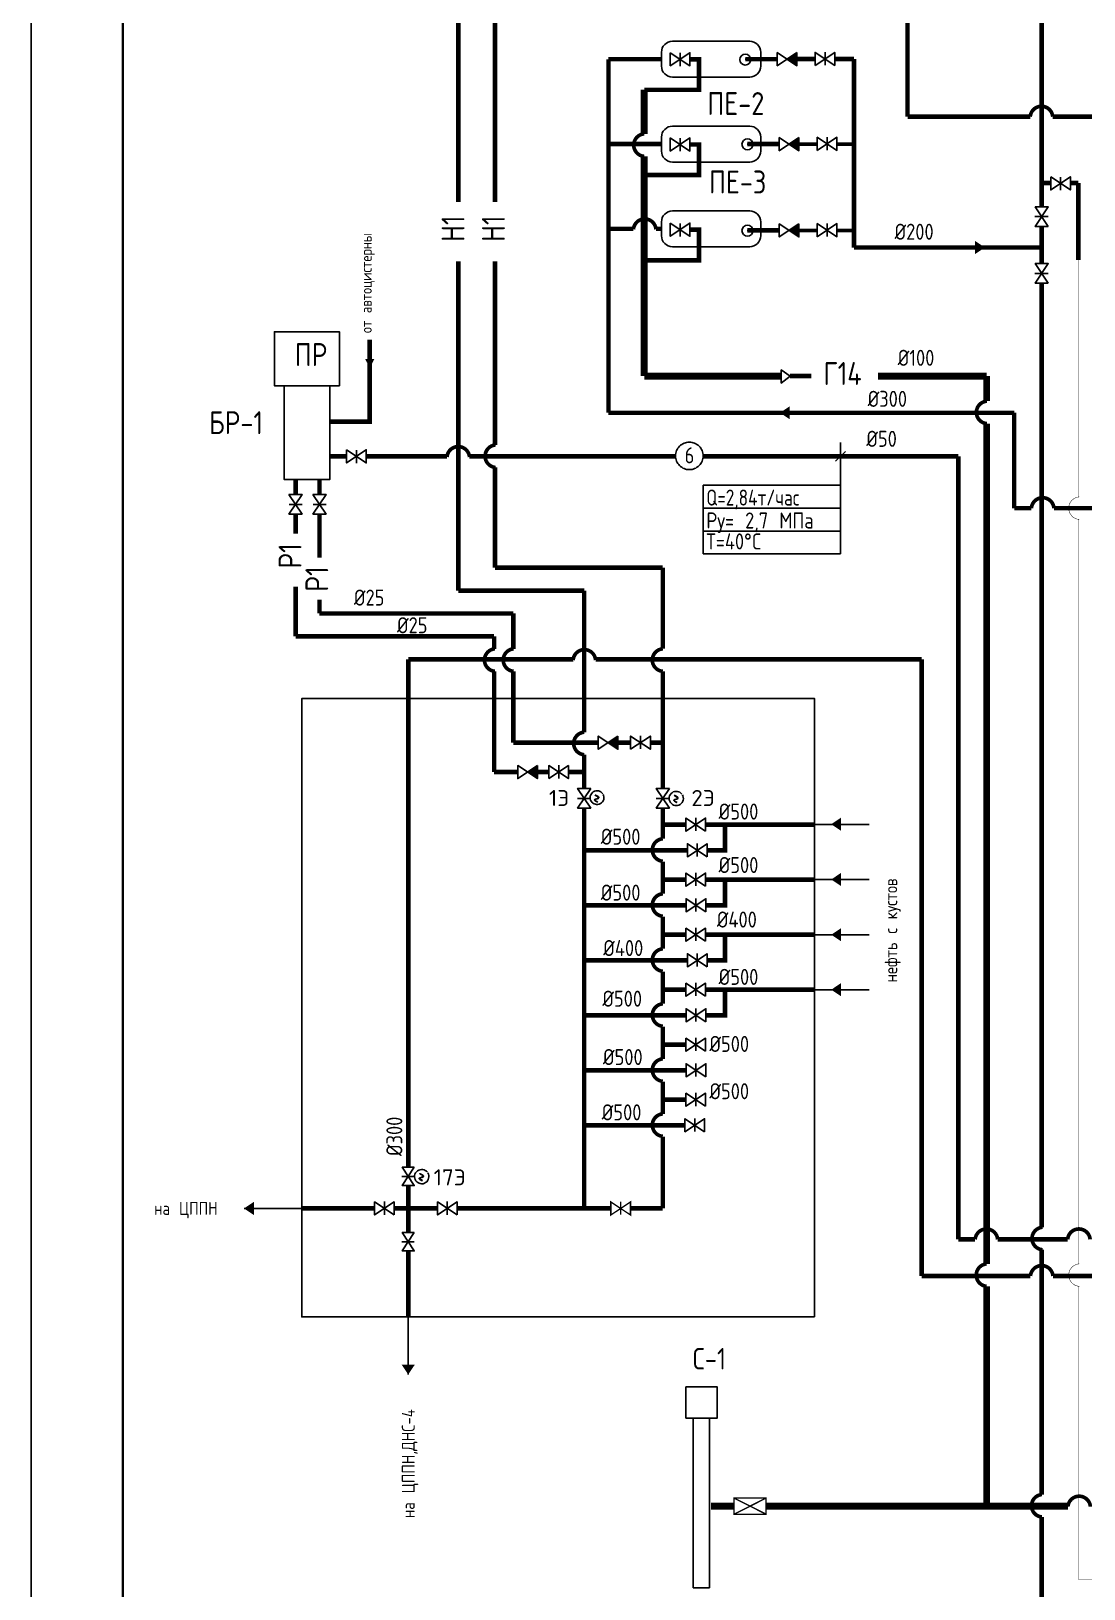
# Model space of a CAD drawing. Extents: x 0 to 118900, y 0 to 84100.
# Drawn here: x 0 to 22947, y 17182 to 51157 of the extents above; entities that cross this region are included whole.
import ezdxf
from ezdxf.enums import TextEntityAlignment as Align

# ---------------------------------------------------------------- set-up
doc = ezdxf.new("R2010")
doc.units = 0
doc.header["$LTSCALE"] = 1000
doc.linetypes.add('HIDDEN', pattern=[9.525, 6.35, -3.175])
doc.layers.get('0').update_dxf_attribs({"linetype": 'CONTINUOUS'})
for name, color, linetype in [('LAYER1', 7, 'CONTINUOUS'), ('LAYER2', 7, 'CONTINUOUS'), ('TITLEBLK', 7, 'CONTINUOUS'), ('ВОДА', 135, 'CONTINUOUS'), ('НЕФТЬ', 14, 'CONTINUOUS')]:
    doc.layers.add(name, color=color, linetype=linetype)
doc.styles.add('MONOTXT_', font='txt.shx', dxfattribs={"width": 0.8})
doc.styles.get("Standard").update_dxf_attribs({"font": 'txt.shx', "width": 0.75})
doc.styles.add('TITLE', font='txt.shx', dxfattribs={"width": 0.8})

# ---------------------------------------------------------------- blocks, each defined once
blk = doc.blocks.new('AMW_TITLE')
blk.add_lwpolyline([(0, 0), (1189, 0), (1189, 841), (0, 841)], close=True)
at = {"const_width": 0.5}
blk.add_lwpolyline([(20, 5), (1184, 5), (1184, 836), (20, 836)], close=True, dxfattribs=at)
at = {"style": 'TITLE', "oblique": 15, "width": 0.8}
for tag, p in [('FILENAME', (1125.09, 65)), ('FILEDATE', (1160.38, 65)), ('ID', (1125.09, 61)), ('EDITDATE', (1160.38, 61))]:
    blk.add_attdef(tag, text='', height=2, dxfattribs=at).set_placement(p, align=Align.BOTTOM_LEFT)
blk.add_attdef('EDITTIME', text='', height=2, dxfattribs=at).set_placement((1182, 61), align=Align.BOTTOM_RIGHT)
at = {"style": 'TITLE'}
for tag, height, width, p in [('SHIFR', 5, 0.6, (1124, 55)), ('NAMEPROJ_1', 3, 0.65, (1124, 47.5)), ('NAMEPROJ_2', 3, 0.65, (1124, 42.5)), ('NAMEPROJ_3', 3, 0.65, (1124, 37.5)), ('NAMEOBJ_1', 3, 0.65, (1099, 32.5)), ('NAMEOBJ_2', 3, 0.65, (1099, 27.5)), ('NAMEOBJ_3', 3, 0.65, (1099, 22.5)), ('STAD', 3, 0.8, (1141.5, 25)), ('SHEET', 3, 0.8, (1156.5, 25)), ('SHEETS', 3, 0.8, (1174, 25)), ('NAMSHEET_1', 3, 0.65, (1099, 17.5)), ('NAMSHEET_2', 3, 0.65, (1099, 12.5)), ('NAMSHEET_3', 3, 0.65, (1099, 7.5))]:
    blk.add_attdef(tag, text='', height=height, dxfattribs=dict(at, width=width)).set_placement(p, align=Align.MIDDLE)
for tag, width, p in [('AUTHOR', 0.5, (1020, 30)), ('SPEC1', 0.75, (1000, 25)), ('RAZRAB1', 0.5, (1020, 25)), ('SPEC2', 0.75, (1000, 20)), ('RAZRAB2', 0.5, (1020, 20)), ('SPEC3', 0.75, (1000, 15)), ('RAZRAB3', 0.5, (1020, 15)), ('SPEC4', 0.75, (1000, 10)), ('RAZRAB4', 0.5, (1020, 10)), ('SPEC5', 0.75, (1000, 5)), ('RAZRAB5', 0.5, (1020, 5))]:
    blk.add_attdef(tag, text='', height=3, dxfattribs=dict(at, width=width)).set_placement(p, align=Align.BOTTOM_LEFT)
at = {"style": 'TITLE', "oblique": 15, "width": 0.8}
blk.add_attdef('FORMAT', (1150.67, 1.23), '', height=3, dxfattribs=at)

msp = doc.modelspace()

# ---------------------------------------------------------------- linework, layer by layer
for p, q in [((17642, 41254), (17642, 42184)), ((17537, 41776), (17749, 41988)), ((14647, 41254), (15508, 41254)), ((14647, 40962), (14647, 41254)), ((15508, 41254), (17642, 41254)), ((17642, 41254), (17642, 39754)), ((14647, 40962), (14647, 39754)), ((14647, 40754), (15508, 40754)), ((15508, 40754), (17642, 40754)), ((14647, 40254), (15508, 40254)), ((15508, 40254), (17642, 40254)), ((14647, 39754), (15508, 39754)), ((15508, 39754), (17642, 39754))]:
    msp.add_line(p, q)
at = {"color": 40, "linetype": 'HIDDEN', "ltscale": 0.05, "const_width": 100}
msp.add_lwpolyline([(19103, 54703), (19103, 49290)], dxfattribs=at)
for points in [[(15663, 50154), (13980, 50154, -0.414214), (13740, 50394), (13740, 50698, -0.414214), (13980, 50938), (15663, 50938, -0.414214), (15903, 50698), (15903, 50394, -0.414214)], [(15663, 48301), (13980, 48301, -0.414214), (13740, 48541), (13740, 48845, -0.414214), (13980, 49085), (15663, 49085, -0.414214), (15903, 48845), (15903, 48541, -0.414214)], [(15663, 46454), (13980, 46454, -0.414214), (13740, 46694), (13740, 46998, -0.414214), (13980, 47238), (15663, 47238, -0.414214), (15903, 46998), (15903, 46694, -0.414214)]]:
    msp.add_lwpolyline(points, format="xyb", close=True)
for points in [[(13931, 50687), (14360, 50402), (14360, 50687), (13931, 50402), (13931, 50687)], [(14148, 50396), (14148, 50681)], [(16692, 50689), (16263, 50404), (16263, 50689), (16692, 50404), (16692, 50689)], [(17089, 50410), (17518, 50695), (17518, 50410), (17089, 50695), (17089, 50410)], [(17305, 50701), (17305, 50416)], [(15566, 50546), (16263, 50546)], [(13931, 48828), (14360, 48543), (14360, 48828), (13931, 48543), (13931, 48828)], [(14148, 48537), (14148, 48823)], [(15611, 48693), (16263, 48693)], [(16737, 48835), (16308, 48550), (16308, 48835), (16737, 48550), (16737, 48835)], [(17134, 48557), (17563, 48842), (17563, 48557), (17134, 48842), (17134, 48557)], [(17350, 48847), (17350, 48562)], [(22224, 47981), (22653, 47695), (22653, 47981), (22224, 47695), (22224, 47981)], [(22440, 47690), (22440, 47975)], [(22172, 46895), (21887, 47325), (22172, 47325), (21887, 46895), (22172, 46895)], [(13931, 46969), (14360, 46684), (14360, 46969), (13931, 46684), (13931, 46969)], [(14148, 46679), (14148, 46964)], [(16737, 46953), (16308, 46668), (16308, 46953), (16737, 46668), (16737, 46953)], [(17134, 46674), (17563, 46960), (17563, 46674), (17134, 46960), (17134, 46674)], [(17350, 46965), (17350, 46680)], [(21882, 47112), (22167, 47112)], [(15611, 46810), (16263, 46810)], [(21882, 45873), (22167, 45873)], [(22172, 45657), (21887, 46086), (22172, 46086), (21887, 45657), (22172, 45657)], [(6877, 42026), (7306, 41741), (7306, 42026), (6877, 41741), (6877, 42026)], [(7102, 41876), (7080, 41876)], [(7093, 41736), (7093, 42021)], [(5620, 41051), (5905, 40622), (5620, 40622), (5905, 41051), (5620, 41051)], [(5911, 40835), (5626, 40835)], [(6142, 41051), (6427, 40622), (6142, 40622), (6427, 41051), (6142, 41051)], [(6432, 40835), (6147, 40835)], [(17079, 36601), (17079, 36601), (5897, 36601), (5897, 23112), (17079, 23112)], [(12792, 35780), (12363, 35495), (12363, 35780), (12792, 35495), (12792, 35780)], [(13068, 35495), (13498, 35780), (13498, 35495), (13068, 35780), (13068, 35495)], [(13285, 35785), (13285, 35500)], [(11035, 35140), (10606, 34855), (10606, 35140), (11035, 34855), (11035, 35140)], [(11283, 34855), (11712, 35140), (11712, 34855), (11283, 35140), (11283, 34855)], [(11499, 35145), (11499, 34860)], [(11907, 34422), (12192, 34422)], [(12197, 34639), (11912, 34210), (12197, 34210), (11912, 34639), (12197, 34639)], [(13621, 34422), (13906, 34422)], [(13912, 34639), (13627, 34210), (13912, 34210), (13627, 34639), (13912, 34639)], [(14702, 33707), (14273, 33992), (14273, 33707), (14702, 33992), (14702, 33707)], [(14486, 33998), (14486, 33713)], [(14734, 33150), (14305, 33435), (14305, 33150), (14734, 33435), (14734, 33150)], [(14518, 33440), (14518, 33155)], [(14702, 32507), (14273, 32792), (14273, 32507), (14702, 32792), (14702, 32507)], [(14486, 32798), (14486, 32513)], [(14707, 31950), (14278, 32235), (14278, 31950), (14707, 32235), (14707, 31950)], [(14491, 32240), (14491, 31955)], [(14486, 31598), (14486, 31313)], [(14702, 31307), (14273, 31592), (14273, 31307), (14702, 31592), (14702, 31307)], [(14734, 30750), (14305, 31035), (14305, 30750), (14734, 31035), (14734, 30750)], [(14518, 31040), (14518, 30755)], [(14702, 30107), (14273, 30392), (14273, 30107), (14702, 30392), (14702, 30107)], [(14486, 30398), (14486, 30113)], [(14707, 29550), (14278, 29835), (14278, 29550), (14707, 29835), (14707, 29550)], [(14491, 29840), (14491, 29555)], [(14702, 28907), (14273, 29192), (14273, 28907), (14702, 29192), (14702, 28907)], [(14486, 29198), (14486, 28913)], [(14707, 28350), (14278, 28635), (14278, 28350), (14707, 28635), (14707, 28350)], [(14491, 28640), (14491, 28355)], [(14702, 27707), (14273, 27992), (14273, 27707), (14702, 27992), (14702, 27707)], [(14486, 27998), (14486, 27713)], [(14680, 27150), (14251, 27435), (14251, 27150), (14680, 27435), (14680, 27150)], [(14464, 27440), (14464, 27155)], [(8083, 26177), (8346, 26177)], [(8351, 26377), (8088, 25976), (8351, 25976), (8088, 26377), (8351, 26377)], [(7915, 25336), (7486, 25621), (7486, 25336), (7915, 25621), (7915, 25336)], [(7699, 25627), (7699, 25342)], [(9287, 25336), (8858, 25621), (8858, 25336), (9287, 25621), (9287, 25336)], [(9071, 25627), (9071, 25342)], [(5897, 25479), (4641, 25479)], [(8351, 24952), (8088, 24551), (8351, 24551), (8088, 24952), (8351, 24952)], [(8083, 24752), (8346, 24752)], [(8220, 21857), (8220, 23112)]]:
    msp.add_lwpolyline(points)
at = {"color": 14}
for points, const_width in [([(12585, 50546), (12585, 42833)], 100), ([(13740, 50546), (12585, 50546)], 100), ([(15566, 50546), (16263, 50546)], 100), ([(16692, 50548), (17089, 50548)], 100), ([(17518, 50548), (17934, 50548)], 100), ([(17934, 46438), (17934, 50548)], 100), ([(13740, 48693), (12585, 48693)], 100), ([(15611, 48693), (16308, 48693)], 100), ([(15611, 48693), (16308, 48693)], 80), ([(16737, 48694), (17134, 48694)], 80), ([(17563, 48694), (17979, 48694)], 80), ([(13130, 46846), (12585, 46846)], 100), ([(13740, 46846), (13619, 46846)], 100), ([(15611, 46810), (16308, 46810)], 80), ([(16737, 46812), (17134, 46812)], 80), ([(17563, 46812), (17979, 46812)], 80), ([(17934, 46438), (22029, 46438)], 100), ([(21429, 42833), (12585, 42833)], 100), ([(21429, 42833), (21429, 40752)], 100)]:
    msp.add_lwpolyline(points, dxfattribs=dict(at, const_width=const_width))
at = {"color": 40}
for points, const_width in [([(14360, 50544), (14557, 50544), (14557, 49878), (13364, 49878)], 100), ([(13364, 49878), (13364, 48917)], 150), ([(14360, 48685), (14557, 48685), (14557, 48019), (13364, 48019)], 100), ([(13364, 48426), (13364, 43633)], 150), ([(14360, 46826), (14557, 46826), (14557, 46160), (13364, 46160)], 100), ([(16352, 43633), (13364, 43633)], 150), ([(17006, 43633), (16538, 43633)], 100), ([(20829, 43633), (18460, 43633)], 150), ([(20829, 43633), (20829, 43087)], 150), ([(20829, 42597), (20829, 24270)], 150), ([(20829, 23780), (20829, 18986)], 150)]:
    msp.add_lwpolyline(points, dxfattribs=dict(at, const_width=const_width))
at = {"color": 7, "const_width": 100}
for points in [[(22029, 47844), (22224, 47844)], [(22653, 47844), (22829, 47844)], [(20210, 41884), (20210, 24807)], [(8220, 37456), (8220, 26377)], [(19410, 37456), (19410, 24007)], [(8220, 25976), (8220, 24952)], [(8220, 24551), (8220, 23112)]]:
    msp.add_lwpolyline(points, dxfattribs=at)
for points, const_width in [([(15611, 46810), (16308, 46810)], 100), ([(13065, 25336), (12636, 25621), (12636, 25336), (13065, 25621), (13065, 25336)], 30), ([(12849, 25627), (12849, 25342)], 30), ([(20210, 24807), (20578, 24807)], 100), ([(21068, 24807), (22594, 24807)], 100), ([(19410, 24007), (21784, 24007)], 100), ([(22274, 24007), (41153, 24007)], 100)]:
    msp.add_lwpolyline(points, dxfattribs=dict(const_width=const_width))
for points in [[(12459, 34524, 39.331252), (12467, 34511)], [(14186, 34516, 39.331252), (14195, 34503)], [(8636, 26267, 39.331252), (8645, 26254)]]:
    msp.add_lwpolyline(points, format="xyb")
at = {"color": 0, "const_width": 30}
for points in [[(16021, 19162), (16021, 18809), (15321, 18809), (15321, 19162), (16021, 19162)], [(16021, 19162), (15321, 18809)], [(15321, 19162), (16021, 18809)]]:
    msp.add_lwpolyline(points, dxfattribs=at)
for centre in [(15566, 50537), (15615, 48689), (15615, 46806)]:
    msp.add_ellipse(centre, major_axis=(0, 120), ratio=1)
for points, knots in [([(12349, 34340), (12311, 34361), (12251, 34393), (12308, 34407), (12328, 34413)], [0, 0, 0, 0, 0.950567, 1.50001, 1.50001, 1.50001, 1.50001]), ([(12353, 34340), (12315, 34361), (12256, 34393), (12312, 34407), (12332, 34413)], [0, 0, 0, 0, 0.950567, 1.50001, 1.50001, 1.50001, 1.50001]), ([(12353, 34342), (12316, 34362), (12256, 34394), (12313, 34408), (12333, 34414)], [0, 0, 0, 0, 0.950567, 1.50001, 1.50001, 1.50001, 1.50001]), ([(12355, 34343), (12318, 34363), (12258, 34395), (12315, 34410), (12334, 34415)], [0, 0, 0, 0, 0.950567, 1.50001, 1.50001, 1.50001, 1.50001]), ([(12334, 34415), (12348, 34419), (12393, 34436), (12336, 34471), (12292, 34493), (12293, 34494)], [1.558943, 1.558943, 1.558943, 1.558943, 1.9528, 2.998133, 3.030734, 3.030734, 3.030734, 3.030734]), ([(12337, 34414), (12351, 34418), (12396, 34434), (12339, 34470), (12295, 34492), (12296, 34493)], [1.558943, 1.558943, 1.558943, 1.558943, 1.9528, 2.998133, 3.030734, 3.030734, 3.030734, 3.030734]), ([(12338, 34415), (12352, 34420), (12398, 34436), (12341, 34472), (12296, 34494), (12297, 34494)], [1.558943, 1.558943, 1.558943, 1.558943, 1.9528, 2.998133, 3.030734, 3.030734, 3.030734, 3.030734]), ([(12339, 34416), (12353, 34420), (12398, 34437), (12341, 34473), (12297, 34494), (12297, 34495)], [1.558943, 1.558943, 1.558943, 1.558943, 1.9528, 2.998133, 3.030734, 3.030734, 3.030734, 3.030734]), ([(12341, 34417), (12355, 34421), (12400, 34438), (12343, 34474), (12299, 34495), (12299, 34496)], [1.558943, 1.558943, 1.558943, 1.558943, 1.9528, 2.998133, 3.030734, 3.030734, 3.030734, 3.030734]), ([(14076, 34332), (14038, 34352), (13979, 34384), (14035, 34399), (14055, 34405)], [0, 0, 0, 0, 0.950567, 1.50001, 1.50001, 1.50001, 1.50001]), ([(14081, 34333), (14043, 34354), (13983, 34386), (14040, 34400), (14060, 34406)], [0, 0, 0, 0, 0.950567, 1.50001, 1.50001, 1.50001, 1.50001]), ([(14080, 34332), (14042, 34352), (13983, 34384), (14039, 34399), (14059, 34405)], [0, 0, 0, 0, 0.950567, 1.50001, 1.50001, 1.50001, 1.50001]), ([(14082, 34335), (14045, 34355), (13985, 34387), (14042, 34401), (14062, 34407)], [0, 0, 0, 0, 0.950567, 1.50001, 1.50001, 1.50001, 1.50001]), ([(14061, 34407), (14075, 34411), (14120, 34427), (14064, 34463), (14019, 34485), (14020, 34486)], [1.558943, 1.558943, 1.558943, 1.558943, 1.9528, 2.998133, 3.030734, 3.030734, 3.030734, 3.030734]), ([(14064, 34405), (14078, 34410), (14123, 34426), (14067, 34462), (14022, 34484), (14023, 34484)], [1.558943, 1.558943, 1.558943, 1.558943, 1.9528, 2.998133, 3.030734, 3.030734, 3.030734, 3.030734]), ([(14065, 34407), (14079, 34411), (14125, 34428), (14068, 34464), (14023, 34485), (14024, 34486)], [1.558943, 1.558943, 1.558943, 1.558943, 1.9528, 2.998133, 3.030734, 3.030734, 3.030734, 3.030734]), ([(14066, 34408), (14080, 34412), (14125, 34429), (14068, 34464), (14024, 34486), (14025, 34487)], [1.558943, 1.558943, 1.558943, 1.558943, 1.9528, 2.998133, 3.030734, 3.030734, 3.030734, 3.030734]), ([(14068, 34409), (14082, 34413), (14127, 34430), (14070, 34466), (14026, 34487), (14026, 34488)], [1.558943, 1.558943, 1.558943, 1.558943, 1.9528, 2.998133, 3.030734, 3.030734, 3.030734, 3.030734]), ([(8512, 26158), (8526, 26162), (8571, 26178), (8514, 26214), (8470, 26236), (8470, 26237)], [1.558943, 1.558943, 1.558943, 1.558943, 1.9528, 2.998133, 3.030734, 3.030734, 3.030734, 3.030734]), ([(8515, 26156), (8529, 26161), (8574, 26177), (8517, 26213), (8473, 26235), (8473, 26235)], [1.558943, 1.558943, 1.558943, 1.558943, 1.9528, 2.998133, 3.030734, 3.030734, 3.030734, 3.030734]), ([(8517, 26159), (8530, 26163), (8576, 26180), (8519, 26215), (8474, 26237), (8475, 26238)], [1.558943, 1.558943, 1.558943, 1.558943, 1.9528, 2.998133, 3.030734, 3.030734, 3.030734, 3.030734]), ([(8516, 26158), (8530, 26162), (8575, 26179), (8518, 26215), (8474, 26236), (8474, 26237)], [1.558943, 1.558943, 1.558943, 1.558943, 1.9528, 2.998133, 3.030734, 3.030734, 3.030734, 3.030734]), ([(8518, 26160), (8532, 26164), (8577, 26181), (8521, 26217), (8476, 26238), (8477, 26239)], [1.558943, 1.558943, 1.558943, 1.558943, 1.9528, 2.998133, 3.030734, 3.030734, 3.030734, 3.030734]), ([(8526, 26083), (8488, 26103), (8429, 26135), (8486, 26150), (8505, 26156)], [0, 0, 0, 0, 0.950567, 1.50001, 1.50001, 1.50001, 1.50001]), ([(8530, 26083), (8493, 26103), (8433, 26135), (8490, 26150), (8510, 26156)], [0, 0, 0, 0, 0.950567, 1.50001, 1.50001, 1.50001, 1.50001]), ([(8531, 26084), (8493, 26105), (8434, 26137), (8490, 26151), (8510, 26157)], [0, 0, 0, 0, 0.950567, 1.50001, 1.50001, 1.50001, 1.50001]), ([(8533, 26085), (8495, 26106), (8436, 26138), (8492, 26152), (8512, 26158)], [0, 0, 0, 0, 0.950567, 1.50001, 1.50001, 1.50001, 1.50001])]:
    msp.add_open_spline(points, degree=3, knots=knots)
at = {"layer": 'LAYER1'}
for points in [[(6720, 43423), (6720, 44600), (5304, 44600), (5304, 43423)], [(14273, 21587), (14955, 21587), (14955, 20905), (14273, 20905)], [(14433, 20907), (14786, 20907), (14786, 17207), (14433, 17207)]]:
    msp.add_lwpolyline(points, close=True, dxfattribs=at)
at = {"layer": 'LAYER1', "color": 200, "const_width": 100}
for points in [[(7380, 44428), (7380, 42640), (6511, 42640)], [(5763, 41380), (5763, 41051)], [(6285, 41380), (6285, 41051)], [(5763, 40622), (5763, 40195)], [(6285, 40622), (6285, 39670)], [(5763, 39040), (5763, 37956)], [(6285, 38756), (6285, 38456)], [(10508, 38456), (6285, 38456)], [(10508, 38456), (10508, 37684)], [(10092, 37956), (5763, 37956)], [(10092, 37956), (10092, 37683)], [(10092, 37196), (10092, 34998)], [(10508, 37195), (10508, 35637)]]:
    msp.add_lwpolyline(points, dxfattribs=at)
at = {"layer": 'LAYER1', "color": 200}
msp.add_lwpolyline([(7381, 43813, 0, 200, 0), (7381, 44007, 200, 200, 0)], format="xyseb", dxfattribs=at)
at = {"layer": 'LAYER1', "color": 7}
msp.add_lwpolyline([(16543, 43629), (16352, 43767), (16352, 43482), (16543, 43629)], dxfattribs=at)
at = {"layer": 'LAYER1'}
for points in [[(6511, 43423), (6511, 41380), (5513, 41380), (5513, 43423)], [(6329, 43423), (6720, 43423)]]:
    msp.add_lwpolyline(points, dxfattribs=at)
at = {"layer": 'LAYER1', "const_width": 100}
for points in [[(6877, 41884), (6511, 41884)], [(9066, 41884), (7306, 41884)], [(14048, 41884), (9553, 41884)], [(20210, 41884), (14647, 41884)], [(11815, 37456), (8220, 37456)], [(19410, 37456), (12303, 37456)]]:
    msp.add_lwpolyline(points, dxfattribs=at)
at = {"layer": 'LAYER1', "color": 14, "const_width": 100}
for points in [[(13769, 39456), (10110, 39456)], [(12055, 38956), (9310, 38956)]]:
    msp.add_lwpolyline(points, dxfattribs=at)
at = {"layer": 'LAYER2', "color": 40, "const_width": 80}
for points in [[(21778, 49290, -0.93073), (22269, 49290)], [(13364, 48426, -0.93073), (13364, 48917)], [(20833, 42597, -0.93073), (20833, 43087)], [(20830, 23780, -0.93073), (20830, 24270)], [(22600, 18974, -0.93073), (23090, 18974)]]:
    msp.add_lwpolyline(points, format="xyb", dxfattribs=at)
at = {"layer": 'LAYER2', "color": 14, "const_width": 80}
for points in [[(13129, 46833, -0.93073), (13620, 46833)], [(10124, 41641, -0.93073), (10124, 42132)], [(21804, 40752, -0.93073), (22295, 40752)], [(13769, 37194, -0.93073), (13769, 37685)], [(12055, 35375, -0.93073), (12055, 35866)], [(13769, 33052, -0.93073), (13769, 33542)], [(13769, 31852, -0.93073), (13769, 32342)], [(13769, 30652, -0.93073), (13769, 31142)], [(13769, 29452, -0.93073), (13769, 29942)], [(13769, 28252, -0.93073), (13769, 28742)], [(13769, 27052, -0.93073), (13769, 27542)], [(22046, 24578, -0.93073), (22046, 25069)], [(22034, 18749, -0.93073), (22034, 19239)]]:
    msp.add_lwpolyline(points, format="xyb", dxfattribs=at)
at = {"layer": 'LAYER2', "color": 7}
for points, const_width in [([(9064, 41867, -0.93073), (9555, 41867)], 80), ([(22846, 40507, -0.93073), (22846, 40998)], 10), ([(11814, 37439, -0.93073), (12304, 37439)], 80), ([(20578, 24803, -0.93073), (21068, 24803)], 80), ([(22594, 24803, -0.93073), (23084, 24803)], 80), ([(21783, 24004, -0.93073), (22274, 24004)], 80), ([(22846, 23780, -0.93073), (22846, 24270)], 10)]:
    msp.add_lwpolyline(points, format="xyb", dxfattribs=dict(at, const_width=const_width))
at = {"layer": 'LAYER2', "color": 200, "const_width": 80}
for points in [[(10110, 37194, -0.93073), (10110, 37685)], [(10519, 37194, -0.93073), (10519, 37685)]]:
    msp.add_lwpolyline(points, format="xyb", dxfattribs=at)
at = {"layer": 'ВОДА', "color": 14, "const_width": 100}
for points in [[(9310, 47433), (9310, 55577)], [(22029, 55325), (22029, 47325)], [(10110, 47433), (10110, 54769)], [(22029, 46895), (22029, 46086)], [(9310, 38956), (9310, 46134)], [(10110, 42130), (10110, 46137)], [(22029, 45657), (22029, 25067)], [(10110, 39456), (10110, 41642)], [(21804, 40752), (21429, 40752)], [(24521, 40752), (22295, 40752)], [(12055, 35866), (12055, 38956)], [(12055, 34639), (12055, 35375)], [(12054, 25479), (12054, 34210)], [(22029, 24580), (22029, 19239)], [(22029, 18749), (22029, 16586)]]:
    msp.add_lwpolyline(points, dxfattribs=at)
at = {"layer": 'ВОДА', "color": 40, "linetype": 'HIDDEN', "ltscale": 0.05, "const_width": 100}
for points in [[(21778, 49290), (19103, 49290)], [(25021, 49290), (22269, 49290)]]:
    msp.add_lwpolyline(points, dxfattribs=at)
at = {"layer": 'ВОДА', "color": 7}
for points, const_width in [([(22829, 47844), (22829, 46163)], 100), ([(22829, 46163), (22829, 40996)], 10), ([(22829, 40509), (22829, 24269)], 10), ([(22829, 23782), (22829, 17386)], 10), ([(31678, 17386), (22829, 17386)], 10)]:
    msp.add_lwpolyline(points, dxfattribs=dict(at, const_width=const_width))
at = {"layer": 'ВОДА', "color": 40, "const_width": 150}
for points in [[(15321, 18986), (14823, 18986)], [(22601, 18986), (16021, 18986)]]:
    msp.add_lwpolyline(points, dxfattribs=at)
at = {"layer": 'НЕФТЬ', "color": 0}
for points in [[(16477, 50546, 0, 285, 0), (16692, 50548, 285, 285, 0)], [(16737, 48694, 285, 0, 0), (16522, 48693, 0, 0, 0)], [(16737, 46812, 285, 0, 0), (16522, 46810, 0, 0, 0)], [(12577, 35637, 0, 285, 0), (12792, 35637, 285, 285, 0)], [(10820, 34998, 0, 285, 0), (11035, 34998, 285, 285, 0)], [(17440, 33859, 0, 285, 0), (17653, 33859, 285, 285, 0)], [(17440, 32654, 0, 285, 0), (17653, 32654, 285, 285, 0)], [(17440, 31449, 0, 285, 0), (17653, 31449, 285, 285, 0)], [(17440, 30250, 0, 285, 0), (17653, 30250, 285, 285, 0)], [(4641, 25479, 0, 285, 0), (4854, 25479, 285, 285, 0)], [(8220, 21857, 0, 285, 0), (8220, 22070, 285, 285, 0)]]:
    msp.add_lwpolyline(points, format="xyseb", dxfattribs=at)
at = {"layer": 'НЕФТЬ', "color": 14}
for points in [[(20789, 46438, 0, 285, 0), (20576, 46438, 285, 285, 0)], [(16323, 42833, 0, 285, 0), (16536, 42833, 285, 285, 0)]]:
    msp.add_lwpolyline(points, format="xyseb", dxfattribs=at)
at = {"layer": 'НЕФТЬ', "color": 7}
msp.add_lwpolyline([(14347, 42193, 0.098491), (14233, 42170, 0.098491), (14135, 42105, 0.098491), (14070, 42008, 0.098491), (14047, 41893, 0.098491), (14070, 41778, 0.098491), (14135, 41681, 0.098491), (14233, 41616, 0.098491), (14347, 41593, 0.098491), (14462, 41616, 0.098491), (14560, 41681, 0.098491), (14625, 41778, 0.098491), (14647, 41893, 0.098491), (14625, 42008, 0.098491), (14560, 42105, 0.098491), (14462, 42170, 0.098491)], format="xyb", close=True, dxfattribs=at)
at = {"layer": 'НЕФТЬ', "const_width": 100}
for points in [[(13769, 39456), (13769, 37685)], [(13769, 37194), (13769, 34639)], [(13769, 34210), (13769, 33542)], [(14273, 33850), (13769, 33850)], [(14702, 33850), (17079, 33850)], [(15126, 33850), (15126, 33292), (14734, 33292)], [(14305, 33292), (12054, 33292)], [(13769, 33042), (13769, 32342)], [(14273, 32650), (13769, 32650)], [(14702, 32650), (17079, 32650)], [(15126, 32650), (15126, 32092), (14707, 32092)], [(14278, 32092), (12054, 32092)], [(13769, 31842), (13769, 31142)], [(14273, 31450), (13769, 31450)], [(14702, 31450), (17079, 31450)], [(15126, 31450), (15126, 30892), (14734, 30892)], [(14305, 30892), (12054, 30892)], [(13769, 30642), (13769, 29942)], [(14273, 30250), (13769, 30250)], [(14702, 30250), (17079, 30250)], [(15126, 30250), (15126, 29692), (14707, 29692)], [(14278, 29692), (12054, 29692)], [(13769, 29442), (13769, 28742)], [(14273, 29050), (13769, 29050)], [(14278, 28492), (12054, 28492)], [(13769, 28242), (13769, 27542)], [(14273, 27850), (13769, 27850)], [(14251, 27292), (12054, 27292)], [(13769, 27042), (13769, 25479)]]:
    msp.add_lwpolyline(points, dxfattribs=at)
at = {"layer": 'НЕФТЬ', "color": 0}
for points in [[(17079, 36601), (17079, 23112)], [(17079, 33850), (18267, 33850)], [(17079, 32650), (18267, 32650)], [(17079, 31450), (18267, 31450)], [(17079, 30250), (18267, 30250)]]:
    msp.add_lwpolyline(points, dxfattribs=at)
at = {"layer": 'НЕФТЬ', "color": 200, "const_width": 100}
for points in [[(12363, 35637), (10508, 35637)], [(13068, 35637), (12792, 35637)], [(13498, 35637), (13769, 35637)], [(10606, 34998), (10092, 34998)], [(11283, 34998), (11035, 34998)], [(11712, 34998), (12054, 34998)]]:
    msp.add_lwpolyline(points, dxfattribs=at)
at = {"layer": 'НЕФТЬ', "color": 0, "const_width": 100}
for points in [[(7486, 25479), (5897, 25479)], [(8220, 25479), (7915, 25479)]]:
    msp.add_lwpolyline(points, dxfattribs=at)
at = {"layer": 'НЕФТЬ', "color": 14, "const_width": 100}
for points in [[(8858, 25479), (8220, 25479)], [(12636, 25479), (9287, 25479)], [(13769, 25479), (13065, 25479)]]:
    msp.add_lwpolyline(points, dxfattribs=at)

# ---------------------------------------------------------------- block references
at = {"layer": 'TITLEBLK', "color": 0, "xscale": 100, "yscale": 100, "zscale": 100}
msp.add_blockref('AMW_TITLE', (0, 0), dxfattribs=at)

# ---------------------------------------------------------------- texts
for s, height, width, p in [('ПЕ-2', 500, 0.8, (14739, 49328)), ('ПЕ-3', 500, 0.8, (14775, 47617)), ('Г14', 500, 0.8, (17271, 43440)), ('6', 350, 0.8, (14245, 41730)), ('Q=2,84т/час', 350, 0.75, (14717, 40809)), ('Ру= 2,7 МПа', 350, 0.8, (14717, 40309)), ('Т=40%%dC', 350, 0.8, (14717, 39853))]:
    msp.add_text(s, height=height, dxfattribs=dict(width=width)).set_placement(p)
at = {"width": 0.8}
for s, p in [('Н1', (9446, 46560)), ('Н1', (10326, 46560)), ('Р1', (5893, 39434)), ('Р1', (6478, 38931))]:
    msp.add_text(s, height=500, rotation=90, dxfattribs=at).set_placement(p)
for s, p in [('1Э', (11286, 34256)), ('2Э', (14391, 34256)), ('17Э', (8773, 25983))]:
    msp.add_text(s, height=350).set_placement(p)
at = {"color": 7, "width": 0.8}
for s, p in [('%%C500', (14987, 33960)), ('%%C500', (12417, 33412)), ('%%C500', (14987, 32794)), ('%%C500', (12417, 32192)), ('%%C400', (14947, 31605)), ('%%C400', (12471, 30983)), ('%%C500', (14987, 30354)), ('%%C500', (12452, 29879)), ('%%C500', (14785, 28892)), ('%%C500', (12465, 28606)), ('%%C500', (14785, 27860)), ('%%C500', (12438, 27400))]:
    msp.add_text(s, height=350, dxfattribs=at).set_placement(p)
at = {"style": 'MONOTXT_', "width": 0.8}
for s, p in [('нефть с кустов', (18879, 30409)), ('на ЦППН,ДНС-4', (8362, 18726))]:
    msp.add_text(s, height=281.25, rotation=90, dxfattribs=at).set_placement(p)
at = {"color": 7, "width": 0.8}
msp.add_text('%%C300', height=350, rotation=90, dxfattribs=at).set_placement((8092, 26623))
at = {"style": 'MONOTXT_', "width": 0.8}
for s, height, p in [('на ЦППН', 281.2, (2682, 25339)), ('С-1', 468.8, (14423, 21967))]:
    msp.add_text(s, height=height, dxfattribs=at).set_placement(p)
at = {"layer": 'LAYER1', "width": 0.8}
msp.add_text('от автоцистерны', height=240, rotation=90, dxfattribs=at).set_placement((7424, 44573))
for s, p in [('ПР', (5746, 43852)), ('БР-1', (3877, 42367))]:
    msp.add_text(s, height=500, dxfattribs=at).set_placement(p)
at = {"layer": 'ВОДА', "color": 7, "width": 0.8}
for s, p in [('%%C200', (18821, 46607)), ('%%C100', (18890, 43857)), ('%%C300', (18235, 42962)), ('%%C50', (18206, 42090)), ('%%C25', (7036, 38627)), ('%%C25', (7975, 38024))]:
    msp.add_text(s, height=350, dxfattribs=at).set_placement(p)

doc.saveas('drawing.dxf')
